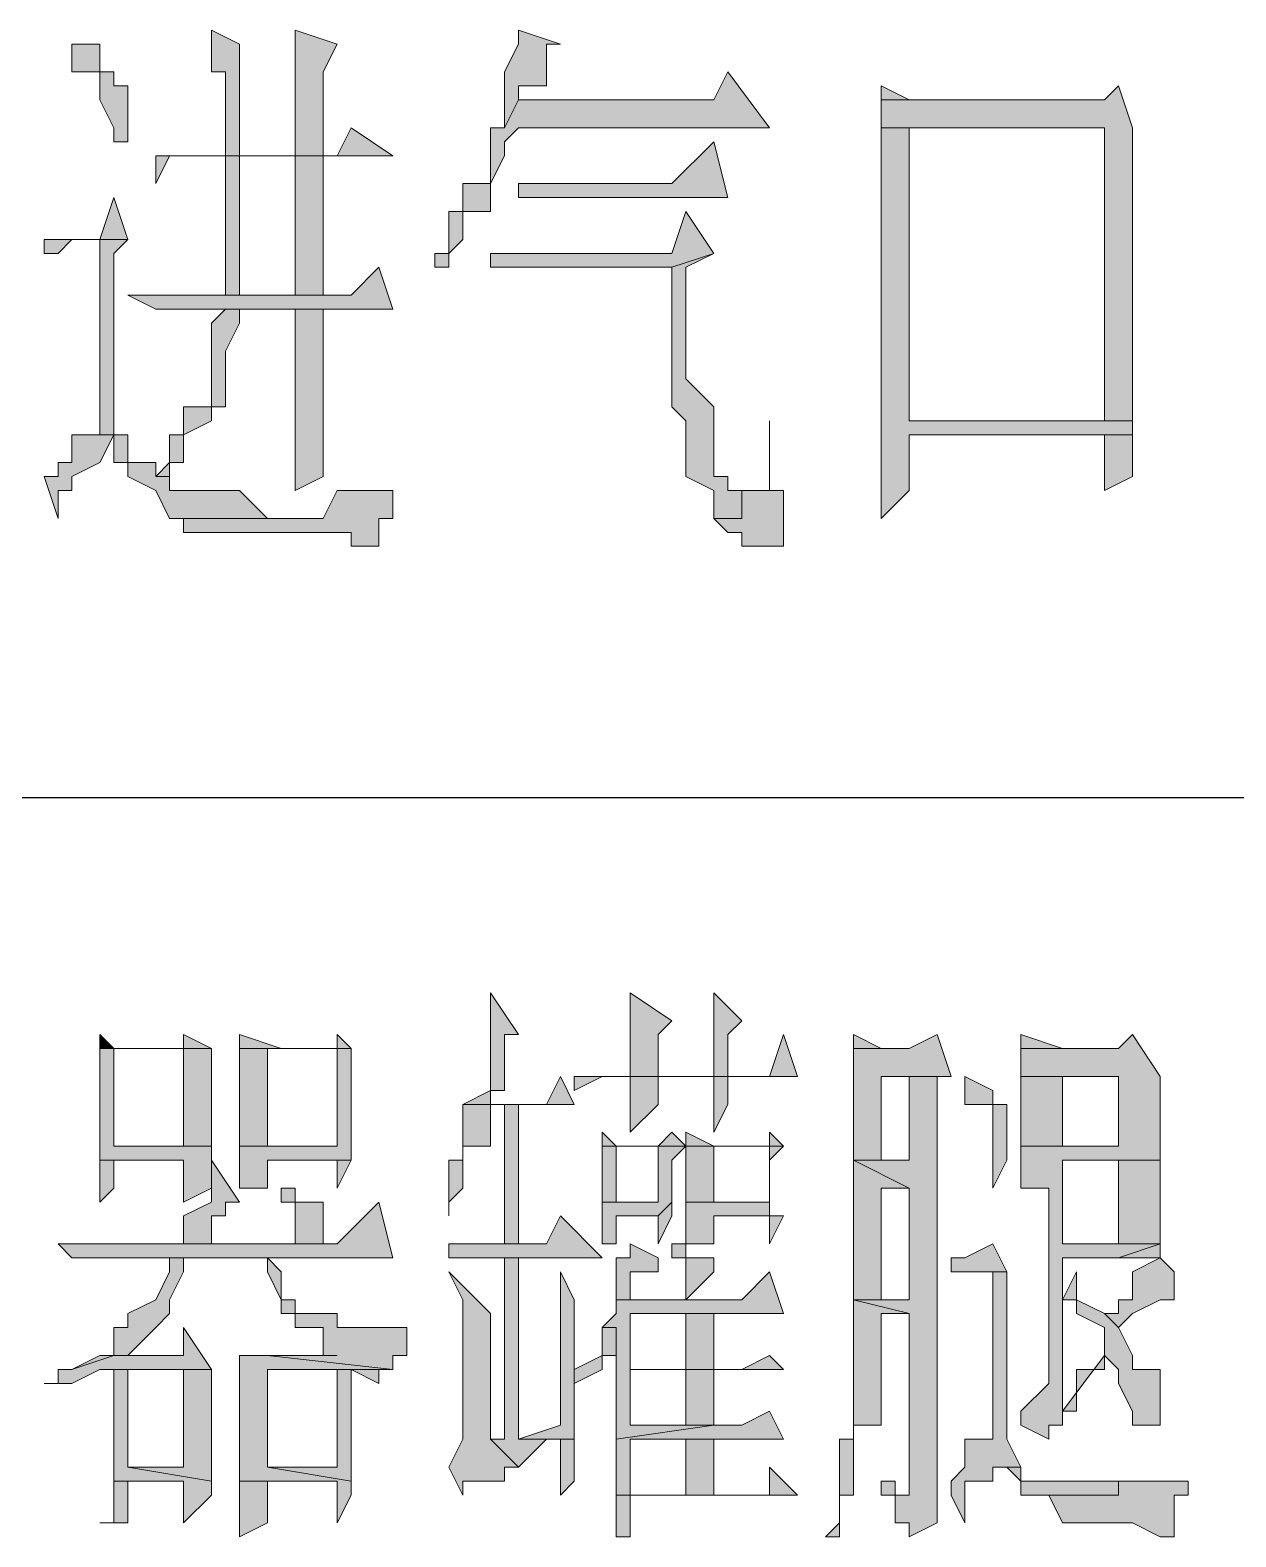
# Model space of a CAD drawing. Header units: millimetres. Extents: x 20 to 821, y 1 to 1134.
# Drawn here: x 632.7 to 648.25, y 251.24 to 270.68 of the extents above; entities that cross this region are included whole.
import ezdxf

# ---------------------------------------------------------------- set-up
doc = ezdxf.new("R2010")
doc.units = ezdxf.units.MM
doc.layers.add('1', color=7, linetype='Continuous')

msp = doc.modelspace()

# ---------------------------------------------------------------- hatches: boundary and pattern name
h = msp.add_hatch(color=0)
h.dxf.hatch_style = 2
h.paths.add_polyline_path([(635.04, 270.681732), (635.04, 270.141732), (635.22, 270.141732), (635.22, 269.061732), (635.4, 269.061732), (635.4, 270.501732)])
h = msp.add_hatch(color=0)
h.dxf.hatch_style = 2
h.paths.add_polyline_path([(636.12, 270.681732), (636.12, 269.061732), (636.48, 269.061732), (636.48, 270.141732), (636.66, 270.501732)])
h = msp.add_hatch(color=0)
h.dxf.hatch_style = 2
h.paths.add_polyline_path([(639, 270.681732), (639, 270.501732), (638.82, 270.141732), (638.82, 269.421732), (639, 269.781732), (639, 269.961732), (639.36, 269.961732), (639.36, 270.501732), (639.54, 270.501732)])
h = msp.add_hatch(color=0)
h.dxf.hatch_style = 2
h.paths.add_polyline_path([(633.24, 270.501732), (633.24, 270.141732), (633.6, 270.141732), (633.6, 269.781732), (633.78, 269.421732), (633.78, 269.241732), (633.96, 269.241732), (633.96, 269.961732), (633.78, 269.961732), (633.78, 270.141732), (633.6, 270.141732), (633.6, 270.501732)])
h = msp.add_hatch(color=0)
h.dxf.hatch_style = 2
h.paths.add_polyline_path([(641.7, 270.141732), (641.52, 269.781732), (639, 269.781732), (638.82, 269.421732), (638.64, 269.421732), (638.64, 269.241732), (638.64, 268.701732), (638.28, 268.701732), (638.28, 268.341732), (638.1, 268.341732), (638.1, 267.801732), (637.92, 267.801732), (637.92, 267.621732), (638.1, 267.621732), (638.1, 267.801732), (638.28, 267.981732), (638.28, 268.341732), (638.64, 268.341732), (638.64, 268.521732), (638.64, 268.701732), (638.82, 269.061732), (638.82, 269.241732), (639, 269.421732), (642.24, 269.421732)])
h = msp.add_hatch(color=0)
h.dxf.hatch_style = 2
h.paths.add_polyline_path([(646.74, 269.961732), (646.56, 269.781732), (643.68, 269.781732), (643.68, 269.421732), (646.56, 269.421732), (646.56, 265.641732), (644.04, 265.641732), (646.92, 265.641732), (646.92, 269.421732)])
h = msp.add_hatch(color=0)
h.dxf.hatch_style = 2
h.paths.add_polyline_path([(643.68, 269.961732), (643.68, 269.781732), (644.04, 269.781732)])
h = msp.add_hatch(color=0)
h.dxf.hatch_style = 2
h.paths.add_polyline_path([(636.84, 269.421732), (636.66, 269.061732), (634.32, 269.061732), (634.32, 268.701732), (634.5, 269.061732), (637.38, 269.061732)])
h = msp.add_hatch(color=0)
h.dxf.hatch_style = 2
h.paths.add_polyline_path([(643.68, 269.421732), (643.68, 265.101732), (643.68, 264.921732), (643.68, 264.381732), (644.04, 264.741732), (644.04, 265.461732), (646.56, 265.461732), (646.92, 265.461732), (646.92, 265.641732), (644.04, 265.641732), (644.04, 269.421732), (646.56, 269.421732)])
h = msp.add_hatch(color=0)
h.dxf.hatch_style = 2
h.paths.add_polyline_path([(635.22, 269.061732), (635.22, 267.261732), (635.4, 267.261732), (635.4, 269.061732), (636.12, 269.061732)])
h = msp.add_hatch(color=0)
h.dxf.hatch_style = 2
h.paths.add_polyline_path([(636.48, 269.061732), (635.22, 269.061732), (636.12, 269.061732), (636.12, 267.261732), (636.48, 267.261732)])
h = msp.add_hatch(color=0)
h.dxf.hatch_style = 2
h.paths.add_polyline_path([(641.52, 269.241732), (640.98, 268.701732), (639, 268.701732), (639, 268.521732), (641.7, 268.521732)])
h = msp.add_hatch(color=0)
h.dxf.hatch_style = 2
h.paths.add_polyline_path([(633.78, 268.521732), (633.6, 267.981732), (632.88, 267.981732), (632.88, 267.801732), (633.06, 267.801732), (633.24, 267.981732), (633.96, 267.981732)])
h = msp.add_hatch(color=0)
h.dxf.hatch_style = 2
h.paths.add_polyline_path([(641.16, 268.341732), (640.98, 267.801732), (638.64, 267.801732), (638.64, 267.621732), (640.98, 267.621732), (641.52, 267.801732)])
h = msp.add_hatch(color=0)
h.dxf.hatch_style = 2
h.paths.add_polyline_path([(633.96, 267.981732), (633.6, 267.981732), (633.6, 265.641732), (633.6, 265.461732), (633.24, 265.461732), (633.78, 265.461732), (633.78, 265.101732), (633.96, 265.101732), (633.96, 264.921732), (634.32, 264.741732), (634.5, 264.381732), (635.94, 264.381732), (635.76, 264.381732), (635.4, 264.741732), (635.04, 264.741732), (634.5, 264.741732), (634.5, 264.921732), (634.32, 264.921732), (634.32, 265.101732), (633.96, 265.101732), (633.96, 265.461732), (633.78, 265.461732), (633.78, 267.801732)])
h = msp.add_hatch(color=0)
h.dxf.hatch_style = 2
h.paths.add_polyline_path([(641.52, 267.801732), (640.98, 267.621732), (640.98, 265.821732), (641.16, 265.641732), (641.16, 264.921732), (641.52, 264.741732), (641.52, 264.381732), (641.88, 264.381732), (641.88, 264.741732), (641.7, 264.741732), (641.7, 264.921732), (641.52, 264.921732), (641.52, 265.821732), (641.16, 266.181732), (641.16, 267.621732)])
h = msp.add_hatch(color=0)
h.dxf.hatch_style = 2
h.paths.add_polyline_path([(637.2, 267.621732), (636.84, 267.261732), (633.96, 267.261732), (634.32, 267.081732), (637.38, 267.081732)])
h = msp.add_hatch(color=0)
h.dxf.hatch_style = 2
h.paths.add_polyline_path([(635.22, 267.081732), (635.04, 266.901732), (635.04, 265.821732), (634.68, 265.821732), (634.68, 265.461732), (634.5, 265.461732), (634.5, 265.101732), (634.32, 264.921732), (634.5, 264.921732), (634.5, 265.101732), (634.68, 265.101732), (634.68, 265.461732), (635.04, 265.641732), (635.04, 265.821732), (635.22, 265.821732), (635.22, 266.181732), (635.22, 266.541732), (635.4, 266.901732), (635.4, 267.081732), (636.12, 267.081732)])
h = msp.add_hatch(color=0)
h.dxf.hatch_style = 2
h.paths.add_polyline_path([(636.48, 267.081732), (635.22, 267.081732), (636.12, 267.081732), (636.12, 264.741732), (636.48, 264.921732), (636.48, 265.821732), (636.48, 266.181732)])
h = msp.add_hatch(color=0)
h.dxf.hatch_style = 2
h.paths.add_polyline_path([(642.24, 265.641732), (642.24, 264.741732), (641.88, 264.741732), (641.88, 264.381732), (641.52, 264.381732), (641.7, 264.201732), (641.88, 264.201732), (641.88, 264.021732), (642.42, 264.021732), (642.42, 264.201732), (642.42, 264.741732), (642.24, 264.741732)])
h = msp.add_hatch(color=0)
h.dxf.hatch_style = 2
h.paths.add_polyline_path([(633.24, 265.461732), (633.24, 265.101732), (633.06, 265.101732), (633.06, 264.921732), (632.88, 264.921732), (633.06, 264.381732), (633.06, 264.741732), (633.24, 264.741732), (633.24, 264.921732), (633.6, 265.101732), (633.78, 265.461732)])
h = msp.add_hatch(color=0)
h.dxf.hatch_style = 2
h.paths.add_polyline_path([(646.92, 265.461732), (646.56, 265.461732), (646.56, 264.741732), (646.92, 264.921732)])
h = msp.add_hatch(color=0)
h.dxf.hatch_style = 2
h.paths.add_polyline_path([(637.38, 264.741732), (636.66, 264.741732), (636.48, 264.381732), (634.5, 264.381732), (634.68, 264.381732), (634.68, 264.201732), (635.04, 264.201732), (635.4, 264.201732), (635.76, 264.201732), (636.84, 264.201732), (636.84, 264.021732), (637.2, 264.021732), (637.2, 264.201732), (637.2, 264.381732), (637.38, 264.381732)])
h = msp.add_hatch(color=0)
h.dxf.hatch_style = 2
h.paths.add_polyline_path([(638.64, 258.261732), (638.64, 257.001732), (638.28, 256.821732), (638.64, 256.821732), (638.64, 257.001732), (638.82, 257.001732), (638.82, 257.181732), (638.82, 257.721732), (639, 257.721732)])
h = msp.add_hatch(color=0)
h.dxf.hatch_style = 2
h.paths.add_polyline_path([(640.44, 258.261732), (640.44, 257.181732), (640.8, 257.181732), (640.8, 257.721732), (640.98, 257.901732)])
h = msp.add_hatch(color=0)
h.dxf.hatch_style = 2
h.paths.add_polyline_path([(641.52, 258.261732), (641.52, 257.181732), (641.7, 257.181732), (641.7, 257.721732), (641.88, 257.901732)])
h = msp.add_hatch(color=0)
h.dxf.hatch_style = 2
h.paths.add_polyline_path([(634.68, 257.721732), (634.68, 257.541732), (633.78, 257.541732), (633.6, 257.541732), (633.6, 257.181732), (633.6, 256.101732), (634.68, 256.101732), (634.68, 255.561732), (635.04, 255.741732), (635.04, 256.281732), (633.78, 256.281732), (633.78, 257.541732), (634.68, 257.541732), (635.04, 257.541732)])
h = msp.add_hatch(color=0)
h.dxf.hatch_style = 2
h.paths.add_polyline_path([(633.6, 257.721732), (633.6, 257.541732), (633.78, 257.541732)])
h = msp.add_hatch(color=0)
h.dxf.hatch_style = 2
h.paths.add_polyline_path([(636.66, 257.721732), (636.66, 257.541732), (635.94, 257.541732), (635.4, 257.541732), (635.4, 257.181732), (635.4, 256.281732), (635.76, 256.281732), (635.76, 257.541732), (636.66, 257.541732), (636.84, 257.541732)])
h = msp.add_hatch(color=0)
h.dxf.hatch_style = 2
h.paths.add_polyline_path([(635.4, 257.721732), (635.4, 257.541732), (635.94, 257.541732)])
h = msp.add_hatch(color=0)
h.dxf.hatch_style = 2
h.paths.add_polyline_path([(642.42, 257.721732), (642.24, 257.181732), (639.72, 257.181732), (639.72, 257.001732), (640.08, 257.181732), (642.6, 257.181732)])
h = msp.add_hatch(color=0)
h.dxf.hatch_style = 2
h.paths.add_polyline_path([(644.4, 257.721732), (644.04, 257.541732), (643.32, 257.541732), (643.32, 257.181732), (643.32, 256.101732), (643.68, 256.101732), (643.68, 257.181732), (644.04, 257.181732), (644.58, 257.181732)])
h = msp.add_hatch(color=0)
h.dxf.hatch_style = 2
h.paths.add_polyline_path([(643.32, 257.721732), (643.32, 257.541732), (643.68, 257.541732)])
h = msp.add_hatch(color=0)
h.dxf.hatch_style = 2
h.paths.add_polyline_path([(645.48, 257.721732), (645.48, 257.541732), (646.02, 257.541732)])
h = msp.add_hatch(color=0)
h.dxf.hatch_style = 2
h.paths.add_polyline_path([(646.92, 257.721732), (646.74, 257.541732), (645.48, 257.541732), (645.48, 257.181732), (646.74, 257.181732), (646.74, 256.281732), (645.48, 256.281732), (645.48, 256.101732), (645.48, 255.741732), (645.84, 255.741732), (645.84, 253.221732), (645.48, 252.861732), (645.48, 252.681732), (645.84, 252.501732), (645.84, 252.681732), (646.02, 252.681732), (646.02, 252.861732), (646.2, 252.861732), (646.02, 252.861732), (646.02, 254.841732), (646.74, 254.841732), (647.28, 255.021732), (646.02, 255.021732), (646.02, 256.101732), (647.28, 256.101732), (647.28, 256.281732), (647.28, 257.181732)])
h = msp.add_hatch(color=0)
h.dxf.hatch_style = 2
h.paths.add_polyline_path([(635.04, 257.541732), (634.68, 257.541732), (634.68, 256.281732), (633.78, 256.281732), (635.04, 256.281732)])
h = msp.add_hatch(color=0)
h.dxf.hatch_style = 2
h.paths.add_polyline_path([(636.84, 257.541732), (636.66, 257.541732), (636.66, 256.281732), (635.4, 256.281732), (635.4, 256.101732), (635.4, 255.741732), (635.76, 255.741732), (635.76, 256.101732), (636.66, 256.101732), (636.84, 256.101732), (636.84, 256.281732)])
h = msp.add_hatch(color=0)
h.dxf.hatch_style = 2
h.paths.add_polyline_path([(639.54, 257.181732), (639.36, 256.821732), (638.28, 256.821732), (638.28, 256.461732), (638.28, 256.101732), (638.1, 256.101732), (638.1, 255.381732), (638.1, 255.561732), (638.28, 255.741732), (638.28, 256.281732), (638.64, 256.281732), (638.64, 256.821732), (638.82, 256.821732), (639, 256.821732), (639.72, 256.821732)])
h = msp.add_hatch(color=0)
h.dxf.hatch_style = 2
h.paths.add_polyline_path([(640.8, 257.181732), (640.44, 257.181732), (640.44, 257.001732), (640.44, 256.461732), (640.8, 256.821732)])
h = msp.add_hatch(color=0)
h.dxf.hatch_style = 2
h.paths.add_polyline_path([(641.7, 257.181732), (641.52, 257.181732), (641.52, 256.461732), (641.7, 256.821732)])
h = msp.add_hatch(color=0)
h.dxf.hatch_style = 2
h.paths.add_polyline_path([(644.58, 257.181732), (644.04, 257.181732), (644.04, 256.101732), (643.32, 256.101732), (644.04, 255.741732), (644.04, 254.301732), (643.68, 254.301732), (643.32, 254.301732), (644.04, 254.121732), (644.04, 251.781732), (643.68, 251.781732), (643.86, 251.781732), (643.86, 251.421732), (644.04, 251.421732), (644.04, 251.241732), (644.4, 251.421732), (644.4, 251.961732), (644.4, 257.181732)])
h = msp.add_hatch(color=0)
h.dxf.hatch_style = 2
h.paths.add_polyline_path([(644.76, 257.181732), (644.76, 256.821732), (645.12, 256.821732), (645.12, 255.741732), (645.3, 256.101732), (645.3, 256.821732), (645.12, 256.821732), (645.12, 257.001732)])
h = msp.add_hatch(color=0)
h.dxf.hatch_style = 2
h.paths.add_polyline_path([(645.48, 257.181732), (645.48, 256.281732), (646.02, 256.281732), (646.02, 257.181732), (646.74, 257.181732)])
h = msp.add_hatch(color=0)
h.dxf.hatch_style = 2
h.paths.add_polyline_path([(638.82, 255.021732), (639, 255.021732), (639, 256.821732), (638.82, 256.821732)])
h = msp.add_hatch(color=0)
h.dxf.hatch_style = 2
h.paths.add_polyline_path([(640.08, 256.461732), (640.08, 256.281732), (640.8, 256.281732), (640.8, 255.561732), (640.26, 255.561732), (640.08, 255.561732), (640.08, 255.381732), (640.08, 255.021732), (640.26, 255.021732), (640.26, 255.381732), (640.8, 255.381732), (640.98, 255.561732), (640.98, 256.101732), (641.16, 256.281732), (640.26, 256.281732)])
h = msp.add_hatch(color=0)
h.dxf.hatch_style = 2
h.paths.add_polyline_path([(640.98, 256.461732), (640.8, 256.281732), (640.26, 256.281732), (641.16, 256.281732)])
h = msp.add_hatch(color=0)
h.dxf.hatch_style = 2
h.paths.add_polyline_path([(641.16, 256.461732), (641.16, 256.281732), (642.24, 256.281732), (642.24, 255.561732), (641.52, 255.561732), (641.16, 255.561732), (641.16, 255.381732), (641.16, 255.021732), (641.52, 255.021732), (641.52, 255.381732), (642.24, 255.381732), (642.24, 256.101732), (642.42, 256.281732), (641.52, 256.281732)])
h = msp.add_hatch(color=0)
h.dxf.hatch_style = 2
h.paths.add_polyline_path([(642.24, 256.461732), (642.24, 256.281732), (641.52, 256.281732), (642.42, 256.281732)])
h = msp.add_hatch(color=0)
h.dxf.hatch_style = 2
h.paths.add_polyline_path([(640.08, 256.281732), (640.08, 255.561732), (640.26, 255.561732), (640.26, 256.281732), (640.8, 256.281732)])
h = msp.add_hatch(color=0)
h.dxf.hatch_style = 2
h.paths.add_polyline_path([(641.16, 256.281732), (641.16, 255.561732), (641.52, 255.561732), (641.52, 256.281732), (642.24, 256.281732)])
h = msp.add_hatch(color=0)
h.dxf.hatch_style = 2
h.paths.add_polyline_path([(633.6, 256.101732), (633.6, 255.561732), (633.78, 255.741732), (633.78, 256.101732), (634.68, 256.101732)])
h = msp.add_hatch(color=0)
h.dxf.hatch_style = 2
h.paths.add_polyline_path([(635.04, 256.101732), (635.04, 255.561732), (634.68, 255.381732), (634.68, 255.021732), (635.04, 255.021732), (635.04, 255.381732), (635.22, 255.381732), (635.22, 255.561732), (635.4, 255.561732)])
h = msp.add_hatch(color=0)
h.dxf.hatch_style = 2
h.paths.add_polyline_path([(636.84, 256.101732), (636.66, 256.101732), (636.66, 255.741732)])
h = msp.add_hatch(color=0)
h.dxf.hatch_style = 2
h.paths.add_polyline_path([(643.32, 256.101732), (643.32, 254.301732), (643.68, 254.301732), (643.68, 255.741732), (644.04, 255.741732)])
h = msp.add_hatch(color=0)
h.dxf.hatch_style = 2
h.paths.add_polyline_path([(647.28, 256.101732), (646.74, 256.101732), (646.74, 255.021732), (646.02, 255.021732), (647.28, 255.021732)])
h = msp.add_hatch(color=0)
h.dxf.hatch_style = 2
h.paths.add_polyline_path([(635.94, 255.741732), (635.94, 255.561732), (636.12, 255.561732), (636.12, 255.021732), (636.48, 255.021732), (636.48, 255.561732), (636.12, 255.561732), (636.12, 255.741732)])
h = msp.add_hatch(color=0)
h.dxf.hatch_style = 2
h.paths.add_polyline_path([(637.2, 255.561732), (636.66, 255.021732), (633.06, 255.021732), (633.24, 254.841732), (637.38, 254.841732)])
h = msp.add_hatch(color=0)
h.dxf.hatch_style = 2
h.paths.add_polyline_path([(640.98, 255.561732), (640.8, 255.381732), (640.8, 255.021732), (640.98, 255.381732)])
h = msp.add_hatch(color=0)
h.dxf.hatch_style = 2
h.paths.add_polyline_path([(639.54, 255.381732), (639.36, 255.021732), (638.1, 255.021732), (638.1, 254.841732), (640.08, 254.841732)])
h = msp.add_hatch(color=0)
h.dxf.hatch_style = 2
h.paths.add_polyline_path([(642.24, 255.381732), (642.24, 255.021732), (642.42, 255.381732)])
h = msp.add_hatch(color=0)
h.dxf.hatch_style = 2
h.paths.add_polyline_path([(640.44, 255.021732), (640.44, 254.841732), (640.26, 254.841732), (640.26, 254.301732), (640.44, 254.301732), (640.44, 254.661732), (640.8, 254.661732), (640.8, 254.841732)])
h = msp.add_hatch(color=0)
h.dxf.hatch_style = 2
h.paths.add_polyline_path([(640.98, 255.021732), (640.98, 254.841732), (641.16, 254.841732), (641.16, 254.301732), (641.52, 254.661732), (641.52, 254.841732), (641.16, 254.841732), (641.16, 255.021732)])
h = msp.add_hatch(color=0)
h.dxf.hatch_style = 2
h.paths.add_polyline_path([(645.12, 255.021732), (644.76, 254.841732), (644.58, 254.841732), (644.58, 254.661732), (645.3, 254.661732)])
h = msp.add_hatch(color=0)
h.dxf.hatch_style = 2
h.paths.add_polyline_path([(647.28, 255.021732), (646.74, 254.841732), (647.28, 254.841732)])
h = msp.add_hatch(color=0)
h.dxf.hatch_style = 2
h.paths.add_polyline_path([(634.68, 254.841732), (634.5, 254.841732), (634.5, 254.661732), (634.32, 254.301732), (633.96, 254.121732), (633.96, 253.941732), (633.78, 253.941732), (633.78, 253.581732), (633.6, 253.581732), (633.24, 253.401732), (633.78, 253.581732), (633.96, 253.581732), (634.32, 253.941732), (634.5, 254.121732), (634.5, 254.301732), (634.68, 254.661732), (634.68, 254.841732), (635.04, 254.841732), (635.4, 254.841732)])
h = msp.add_hatch(color=0)
h.dxf.hatch_style = 2
h.paths.add_polyline_path([(635.76, 254.841732), (634.68, 254.841732), (635.4, 254.841732), (635.76, 254.841732), (635.76, 254.661732), (635.94, 254.301732), (635.94, 254.121732), (636.12, 254.121732), (636.12, 253.941732), (636.48, 253.941732), (636.48, 253.581732), (636.66, 253.581732), (635.76, 253.581732), (637.38, 253.401732), (637.38, 253.581732), (637.56, 253.581732), (637.56, 253.941732), (637.38, 253.941732), (637.2, 253.941732), (636.84, 253.941732), (636.66, 253.941732), (636.66, 254.121732), (636.12, 254.121732), (636.12, 254.301732), (635.94, 254.301732), (635.94, 254.661732)])
h = msp.add_hatch(color=0)
h.dxf.hatch_style = 2
h.paths.add_polyline_path([(639, 254.841732), (638.82, 254.841732), (638.82, 252.501732), (638.64, 252.501732), (639, 252.141732), (639.36, 252.501732), (639.72, 252.501732), (639, 252.501732)])
h = msp.add_hatch(color=0)
h.dxf.hatch_style = 2
h.paths.add_polyline_path([(647.28, 254.841732), (646.92, 254.661732), (646.92, 254.301732), (646.74, 254.301732), (646.74, 254.121732), (646.56, 254.121732), (646.74, 253.941732), (646.92, 254.121732), (647.28, 254.301732), (647.46, 254.301732), (647.46, 254.661732)])
h = msp.add_hatch(color=0)
h.dxf.hatch_style = 2
h.paths.add_polyline_path([(638.1, 254.661732), (638.28, 254.301732), (638.28, 252.501732), (638.1, 252.141732), (638.28, 251.781732), (638.28, 251.961732), (638.64, 251.961732), (638.82, 251.961732), (638.82, 252.141732), (639, 252.141732), (638.64, 252.501732), (638.64, 254.121732)])
h = msp.add_hatch(color=0)
h.dxf.hatch_style = 2
h.paths.add_polyline_path([(639.54, 254.661732), (639.54, 252.681732), (639, 252.501732), (639.72, 252.501732), (639.72, 252.681732), (639.72, 254.301732)])
h = msp.add_hatch(color=0)
h.dxf.hatch_style = 2
h.paths.add_polyline_path([(642.24, 254.661732), (641.88, 254.301732), (640.26, 254.301732), (640.26, 254.121732), (640.08, 253.941732), (640.26, 253.941732), (640.26, 253.581732), (640.26, 252.501732), (641.52, 252.681732), (640.44, 252.681732), (640.44, 253.401732), (642.42, 253.401732), (641.52, 253.401732), (640.44, 253.401732), (640.44, 254.121732), (642.42, 254.121732)])
h = msp.add_hatch(color=0)
h.dxf.hatch_style = 2
h.paths.add_polyline_path([(645.3, 254.661732), (645.12, 254.661732), (645.12, 252.501732), (644.76, 252.501732), (644.76, 252.141732), (644.58, 251.961732), (644.58, 251.781732), (644.76, 251.421732), (644.76, 251.961732), (645.12, 251.961732), (645.12, 252.141732), (645.48, 252.141732), (645.3, 252.501732)])
h = msp.add_hatch(color=0)
h.dxf.hatch_style = 2
h.paths.add_polyline_path([(646.2, 254.661732), (646.02, 254.301732), (646.2, 254.301732), (646.2, 254.121732), (646.56, 253.941732), (646.56, 253.581732), (646.74, 253.401732), (646.74, 253.221732), (646.92, 252.861732), (646.92, 252.681732), (647.28, 252.681732), (647.28, 253.401732), (646.92, 253.401732), (646.92, 253.581732), (646.74, 253.941732), (646.56, 254.121732), (646.2, 254.301732)])
h = msp.add_hatch(color=0)
h.dxf.hatch_style = 2
h.paths.add_polyline_path([(643.32, 254.301732), (643.32, 252.501732), (643.14, 252.501732), (643.14, 251.421732), (642.96, 251.241732), (643.14, 251.241732), (643.14, 251.421732), (643.14, 251.781732), (643.32, 251.781732), (643.32, 251.961732), (643.32, 252.681732), (643.68, 252.681732), (643.68, 254.121732), (644.04, 254.121732)])
h = msp.add_hatch(color=0)
h.dxf.hatch_style = 2
h.paths.add_polyline_path([(641.52, 254.121732), (641.16, 254.121732), (641.16, 253.401732), (640.44, 253.401732), (641.52, 253.401732)])
h = msp.add_hatch(color=0)
h.dxf.hatch_style = 2
h.paths.add_polyline_path([(634.68, 253.941732), (634.68, 253.581732), (633.78, 253.581732), (633.24, 253.401732), (633.06, 253.401732), (633.06, 253.221732), (632.88, 253.221732), (633.06, 253.221732), (633.24, 253.221732), (633.6, 253.401732), (635.04, 253.401732)])
h = msp.add_hatch(color=0)
h.dxf.hatch_style = 2
h.paths.add_polyline_path([(640.08, 253.941732), (640.08, 253.581732), (639.72, 253.401732), (639.72, 253.221732), (640.08, 253.401732), (640.08, 253.581732), (640.26, 253.581732), (640.26, 253.941732)])
h = msp.add_hatch(color=0)
h.dxf.hatch_style = 2
h.paths.add_polyline_path([(635.4, 253.581732), (635.4, 251.961732), (636.66, 251.961732), (636.66, 251.421732), (636.84, 251.781732), (636.84, 251.961732), (635.76, 252.141732), (635.76, 253.401732), (636.66, 253.401732), (637.38, 253.401732), (635.76, 253.581732)])
h = msp.add_hatch(color=0)
h.dxf.hatch_style = 2
h.paths.add_polyline_path([(642.24, 253.581732), (641.88, 253.401732), (641.52, 253.401732), (642.42, 253.401732)])
h = msp.add_hatch(color=0)
h.dxf.hatch_style = 2
h.paths.add_polyline_path([(646.56, 253.581732), (646.02, 252.861732), (646.2, 252.861732), (646.2, 253.221732), (646.2, 253.401732), (646.56, 253.401732)])
h = msp.add_hatch(color=0)
h.dxf.hatch_style = 2
h.paths.add_polyline_path([(633.6, 253.401732), (633.78, 253.401732), (633.78, 253.221732), (633.78, 251.961732), (634.68, 251.961732), (634.68, 251.421732), (635.04, 251.781732), (635.04, 251.961732), (633.96, 252.141732), (633.96, 253.401732), (634.68, 253.401732)])
h = msp.add_hatch(color=0)
h.dxf.hatch_style = 2
h.paths.add_polyline_path([(635.04, 253.401732), (633.6, 253.401732), (634.68, 253.401732), (634.68, 252.141732), (633.96, 252.141732), (635.04, 251.961732)])
h = msp.add_hatch(color=0)
h.dxf.hatch_style = 2
h.paths.add_polyline_path([(636.66, 253.401732), (636.66, 252.141732), (635.76, 252.141732), (636.84, 251.961732), (636.84, 253.401732)])
h = msp.add_hatch(color=0)
h.dxf.hatch_style = 2
h.paths.add_polyline_path([(637.2, 253.401732), (636.66, 253.401732), (636.84, 253.401732), (637.2, 253.221732)])
h = msp.add_hatch(color=0)
h.dxf.hatch_style = 2
h.paths.add_polyline_path([(641.52, 253.401732), (641.16, 253.401732), (641.16, 252.681732), (640.44, 252.681732), (641.52, 252.681732)])
h = msp.add_hatch(color=0)
h.dxf.hatch_style = 2
h.paths.add_polyline_path([(642.24, 252.861732), (641.88, 252.681732), (641.52, 252.681732), (640.26, 252.501732), (640.26, 251.781732), (641.52, 251.781732), (640.44, 251.781732), (640.44, 252.501732), (642.42, 252.501732)])
h = msp.add_hatch(color=0)
h.dxf.hatch_style = 2
h.paths.add_polyline_path([(639.72, 252.501732), (639.54, 252.501732), (639.54, 251.781732), (639.72, 251.961732)])
h = msp.add_hatch(color=0)
h.dxf.hatch_style = 2
h.paths.add_polyline_path([(641.52, 252.501732), (641.16, 252.501732), (641.16, 251.781732), (640.44, 251.781732), (641.52, 251.781732)])
h = msp.add_hatch(color=0)
h.dxf.hatch_style = 2
h.paths.add_polyline_path([(642.24, 252.141732), (642.24, 251.781732), (641.52, 251.781732), (640.26, 251.781732), (640.26, 251.421732), (640.26, 251.241732), (640.44, 251.241732), (640.44, 251.781732), (642.6, 251.781732)])
h = msp.add_hatch(color=0)
h.dxf.hatch_style = 2
h.paths.add_polyline_path([(645.48, 252.141732), (645.12, 252.141732), (645.3, 252.141732), (645.48, 251.961732), (645.48, 251.781732), (646.74, 251.781732), (646.74, 251.961732), (646.56, 251.961732), (645.48, 251.961732)])
h = msp.add_hatch(color=0)
h.dxf.hatch_style = 2
h.paths.add_polyline_path([(633.78, 251.961732), (633.78, 251.421732), (633.6, 251.421732), (633.96, 251.421732), (633.96, 251.961732), (634.68, 251.961732)])
h = msp.add_hatch(color=0)
h.dxf.hatch_style = 2
h.paths.add_polyline_path([(635.4, 251.961732), (635.4, 251.241732), (635.76, 251.421732), (635.76, 251.961732), (636.66, 251.961732)])
h = msp.add_hatch(color=0)
h.dxf.hatch_style = 2
h.paths.add_polyline_path([(643.68, 251.961732), (643.68, 251.781732), (644.04, 251.781732), (643.86, 251.781732), (643.86, 251.961732)])
h = msp.add_hatch(color=0)
h.dxf.hatch_style = 2
h.paths.add_polyline_path([(647.64, 251.961732), (646.74, 251.961732), (646.74, 251.781732), (645.48, 251.781732), (645.84, 251.781732), (646.02, 251.421732), (646.92, 251.421732), (647.28, 251.241732), (647.46, 251.241732), (647.46, 251.781732), (647.64, 251.781732)])

# ---------------------------------------------------------------- linework, layer by layer
at = {"layer": '1', "color": 0, "lineweight": 5}
for points in [[(635.04, 270.681732), (635.04, 270.141732), (635.22, 270.141732), (635.22, 269.061732), (635.4, 269.061732), (635.4, 270.501732), (635.04, 270.681732)], [(636.12, 270.681732), (636.12, 269.061732), (636.48, 269.061732), (636.48, 270.141732), (636.66, 270.501732), (636.12, 270.681732)], [(639, 270.681732), (639, 270.501732), (638.82, 270.141732), (638.82, 269.421732), (639, 269.781732), (639, 269.961732), (639.36, 269.961732), (639.36, 270.501732), (639.54, 270.501732), (639, 270.681732)], [(633.24, 270.501732), (633.24, 270.141732), (633.6, 270.141732), (633.6, 269.781732), (633.78, 269.421732), (633.78, 269.241732), (633.96, 269.241732), (633.96, 269.961732), (633.78, 269.961732), (633.78, 270.141732), (633.6, 270.141732), (633.6, 270.501732), (633.24, 270.501732)], [(641.7, 270.141732), (641.52, 269.781732), (639, 269.781732), (638.82, 269.421732), (638.64, 269.421732), (638.64, 269.241732), (638.64, 268.701732), (638.28, 268.701732), (638.28, 268.341732), (638.1, 268.341732), (638.1, 267.801732), (637.92, 267.801732), (637.92, 267.621732), (638.1, 267.621732), (638.1, 267.801732), (638.28, 267.981732), (638.28, 268.341732), (638.28, 268.341732), (638.64, 268.341732), (638.64, 268.521732), (638.64, 268.701732), (638.82, 269.061732), (638.82, 269.241732), (639, 269.421732), (642.24, 269.421732), (641.7, 270.141732)], [(646.74, 269.961732), (646.56, 269.781732), (643.68, 269.781732), (643.68, 269.421732), (646.56, 269.421732), (646.56, 265.641732), (644.04, 265.641732), (646.92, 265.641732), (646.92, 269.421732), (646.74, 269.961732)], [(643.68, 269.961732), (643.68, 269.781732), (644.04, 269.781732), (643.68, 269.961732)], [(636.84, 269.421732), (636.66, 269.061732), (634.32, 269.061732), (634.32, 268.701732), (634.5, 269.061732), (637.38, 269.061732), (636.84, 269.421732)], [(643.68, 269.421732), (643.68, 265.101732), (643.68, 264.921732), (643.68, 264.381732), (644.04, 264.741732), (644.04, 265.461732), (646.56, 265.461732), (646.92, 265.461732), (646.92, 265.641732), (644.04, 265.641732), (644.04, 269.421732), (646.56, 269.421732), (643.68, 269.421732)], [(635.22, 269.061732), (635.22, 267.261732), (635.4, 267.261732), (635.4, 269.061732), (636.12, 269.061732), (635.22, 269.061732)], [(636.48, 269.061732), (635.22, 269.061732), (636.12, 269.061732), (636.12, 267.261732), (636.48, 267.261732), (636.48, 269.061732)], [(641.52, 269.241732), (640.98, 268.701732), (639, 268.701732), (639, 268.521732), (641.7, 268.521732), (641.52, 269.241732)], [(633.78, 268.521732), (633.6, 267.981732), (632.88, 267.981732), (632.88, 267.801732), (633.06, 267.801732), (633.24, 267.981732), (633.96, 267.981732), (633.78, 268.521732)], [(641.16, 268.341732), (640.98, 267.801732), (638.64, 267.801732), (638.64, 267.621732), (640.98, 267.621732), (641.52, 267.801732), (641.16, 268.341732)], [(633.96, 267.981732), (633.6, 267.981732), (633.6, 265.641732), (633.6, 265.461732), (633.24, 265.461732), (633.78, 265.461732), (633.78, 265.101732), (633.96, 265.101732), (633.96, 264.921732), (634.32, 264.741732), (634.5, 264.381732), (635.94, 264.381732), (635.76, 264.381732), (635.4, 264.741732), (635.04, 264.741732), (635.04, 264.741732), (634.5, 264.741732), (634.5, 264.921732), (634.32, 264.921732), (634.32, 265.101732), (633.96, 265.101732), (633.96, 265.461732), (633.78, 265.461732), (633.78, 267.801732), (633.96, 267.981732)], [(641.52, 267.801732), (640.98, 267.621732), (640.98, 265.821732), (641.16, 265.641732), (641.16, 264.921732), (641.52, 264.741732), (641.52, 264.381732), (641.88, 264.381732), (641.88, 264.741732), (641.7, 264.741732), (641.7, 264.921732), (641.52, 264.921732), (641.52, 265.821732), (641.16, 266.181732), (641.16, 267.621732), (641.52, 267.801732)], [(637.2, 267.621732), (636.84, 267.261732), (633.96, 267.261732), (634.32, 267.081732), (637.38, 267.081732), (637.2, 267.621732)], [(635.22, 267.081732), (635.04, 266.901732), (635.04, 265.821732), (634.68, 265.821732), (634.68, 265.461732), (634.5, 265.461732), (634.5, 265.101732), (634.32, 264.921732), (634.5, 264.921732), (634.5, 265.101732), (634.68, 265.101732), (634.68, 265.461732), (635.04, 265.641732), (635.04, 265.821732), (635.22, 265.821732), (635.22, 266.181732), (635.22, 266.541732), (635.4, 266.901732), (635.4, 267.081732), (636.12, 267.081732), (635.22, 267.081732)], [(636.48, 267.081732), (635.22, 267.081732), (636.12, 267.081732), (636.12, 264.741732), (636.48, 264.921732), (636.48, 265.821732), (636.48, 266.181732), (636.48, 267.081732)], [(642.24, 265.641732), (642.24, 264.741732), (641.88, 264.741732), (641.88, 264.381732), (641.52, 264.381732), (641.7, 264.201732), (641.88, 264.201732), (641.88, 264.021732), (642.42, 264.021732), (642.42, 264.201732), (642.42, 264.741732), (642.24, 264.741732), (642.24, 265.641732)], [(633.24, 265.461732), (633.24, 265.101732), (633.06, 265.101732), (633.06, 264.921732), (632.88, 264.921732), (633.06, 264.381732), (633.06, 264.741732), (633.24, 264.741732), (633.24, 264.921732), (633.6, 265.101732), (633.78, 265.461732), (633.24, 265.461732)], [(646.92, 265.461732), (646.56, 265.461732), (646.56, 264.741732), (646.92, 264.921732), (646.92, 265.461732)], [(637.38, 264.741732), (636.66, 264.741732), (636.48, 264.381732), (634.5, 264.381732), (634.68, 264.381732), (634.68, 264.201732), (635.04, 264.201732), (635.4, 264.201732), (635.76, 264.201732), (636.84, 264.201732), (636.84, 264.021732), (637.2, 264.021732), (637.2, 264.201732), (637.2, 264.381732), (637.38, 264.381732), (637.38, 264.741732)], [(638.64, 258.261732), (638.64, 257.001732), (638.28, 256.821732), (638.64, 256.821732), (638.64, 257.001732), (638.82, 257.001732), (638.82, 257.181732), (638.82, 257.721732), (639, 257.721732), (638.64, 258.261732)], [(640.44, 258.261732), (640.44, 257.181732), (640.8, 257.181732), (640.8, 257.721732), (640.98, 257.901732), (640.44, 258.261732)], [(641.52, 258.261732), (641.52, 257.181732), (641.7, 257.181732), (641.7, 257.721732), (641.88, 257.901732), (641.52, 258.261732)], [(634.68, 257.721732), (634.68, 257.541732), (633.78, 257.541732), (633.6, 257.541732), (633.6, 257.181732), (633.6, 256.101732), (634.68, 256.101732), (634.68, 255.561732), (635.04, 255.741732), (635.04, 256.281732), (633.78, 256.281732), (633.78, 257.541732), (634.68, 257.541732), (635.04, 257.541732), (634.68, 257.721732)], [(633.6, 257.721732), (633.6, 257.541732), (633.78, 257.541732), (633.6, 257.721732)], [(636.66, 257.721732), (636.66, 257.541732), (635.94, 257.541732), (635.4, 257.541732), (635.4, 257.181732), (635.4, 256.281732), (635.76, 256.281732), (635.76, 257.541732), (636.66, 257.541732), (636.84, 257.541732), (636.66, 257.721732)], [(635.4, 257.721732), (635.4, 257.541732), (635.94, 257.541732), (635.4, 257.721732)], [(642.42, 257.721732), (642.24, 257.181732), (639.72, 257.181732), (639.72, 257.001732), (640.08, 257.181732), (642.6, 257.181732), (642.42, 257.721732)], [(644.4, 257.721732), (644.04, 257.541732), (643.32, 257.541732), (643.32, 257.181732), (643.32, 256.101732), (643.68, 256.101732), (643.68, 257.181732), (644.04, 257.181732), (644.58, 257.181732), (644.4, 257.721732)], [(643.32, 257.721732), (643.32, 257.541732), (643.68, 257.541732), (643.32, 257.721732)], [(645.48, 257.721732), (645.48, 257.541732), (646.02, 257.541732), (645.48, 257.721732)], [(646.92, 257.721732), (646.74, 257.541732), (645.48, 257.541732), (645.48, 257.181732), (646.74, 257.181732), (646.74, 256.281732), (645.48, 256.281732), (645.48, 256.101732), (645.48, 255.741732), (645.84, 255.741732), (645.84, 253.221732), (645.48, 252.861732), (645.48, 252.681732), (645.84, 252.501732), (645.84, 252.501732), (645.84, 252.681732), (646.02, 252.681732), (646.02, 252.861732), (646.2, 252.861732), (646.02, 252.861732), (646.02, 254.841732), (646.74, 254.841732), (647.28, 255.021732), (646.02, 255.021732), (646.02, 256.101732), (647.28, 256.101732), (647.28, 256.281732), (647.28, 257.181732), (646.92, 257.721732)], [(635.04, 257.541732), (634.68, 257.541732), (634.68, 256.281732), (633.78, 256.281732), (635.04, 256.281732), (635.04, 257.541732)], [(636.84, 257.541732), (636.66, 257.541732), (636.66, 256.281732), (635.4, 256.281732), (635.4, 256.101732), (635.4, 255.741732), (635.76, 255.741732), (635.76, 256.101732), (636.66, 256.101732), (636.84, 256.101732), (636.84, 256.281732), (636.84, 257.541732)], [(639.54, 257.181732), (639.36, 256.821732), (638.28, 256.821732), (638.28, 256.461732), (638.28, 256.101732), (638.1, 256.101732), (638.1, 255.381732), (638.1, 255.561732), (638.28, 255.741732), (638.28, 256.281732), (638.64, 256.281732), (638.64, 256.821732), (638.82, 256.821732), (639, 256.821732), (639.72, 256.821732), (639.54, 257.181732)], [(640.8, 257.181732), (640.44, 257.181732), (640.44, 257.001732), (640.44, 256.461732), (640.8, 256.821732), (640.8, 257.181732)], [(641.7, 257.181732), (641.52, 257.181732), (641.52, 256.461732), (641.7, 256.821732), (641.7, 257.181732)], [(644.58, 257.181732), (644.04, 257.181732), (644.04, 256.101732), (643.32, 256.101732), (644.04, 255.741732), (644.04, 254.301732), (643.68, 254.301732), (643.32, 254.301732), (644.04, 254.121732), (644.04, 251.781732), (643.68, 251.781732), (643.86, 251.781732), (643.86, 251.421732), (644.04, 251.421732), (644.04, 251.241732), (644.4, 251.421732), (644.4, 251.961732), (644.4, 251.961732), (644.4, 257.181732), (644.58, 257.181732)], [(644.76, 257.181732), (644.76, 256.821732), (645.12, 256.821732), (645.12, 255.741732), (645.3, 256.101732), (645.3, 256.821732), (645.12, 256.821732), (645.12, 257.001732), (644.76, 257.181732)], [(645.48, 257.181732), (645.48, 256.281732), (646.02, 256.281732), (646.02, 257.181732), (646.74, 257.181732), (645.48, 257.181732)], [(638.82, 255.021732), (639, 255.021732), (639, 256.821732), (638.82, 256.821732), (638.82, 255.021732)], [(640.08, 256.461732), (640.08, 256.281732), (640.8, 256.281732), (640.8, 255.561732), (640.26, 255.561732), (640.08, 255.561732), (640.08, 255.381732), (640.08, 255.021732), (640.26, 255.021732), (640.26, 255.381732), (640.8, 255.381732), (640.98, 255.561732), (640.98, 256.101732), (641.16, 256.281732), (640.26, 256.281732), (640.08, 256.461732)], [(640.98, 256.461732), (640.8, 256.281732), (640.26, 256.281732), (641.16, 256.281732), (640.98, 256.461732)], [(641.16, 256.461732), (641.16, 256.281732), (642.24, 256.281732), (642.24, 255.561732), (641.52, 255.561732), (641.16, 255.561732), (641.16, 255.381732), (641.16, 255.021732), (641.52, 255.021732), (641.52, 255.381732), (642.24, 255.381732), (642.24, 256.101732), (642.42, 256.281732), (641.52, 256.281732), (641.16, 256.461732)], [(642.24, 256.461732), (642.24, 256.281732), (641.52, 256.281732), (642.42, 256.281732), (642.24, 256.461732)], [(640.08, 256.281732), (640.08, 255.561732), (640.26, 255.561732), (640.26, 256.281732), (640.8, 256.281732), (640.08, 256.281732)], [(641.16, 256.281732), (641.16, 255.561732), (641.52, 255.561732), (641.52, 256.281732), (642.24, 256.281732), (641.16, 256.281732)], [(633.6, 256.101732), (633.6, 255.561732), (633.78, 255.741732), (633.78, 256.101732), (634.68, 256.101732), (633.6, 256.101732)], [(635.04, 256.101732), (635.04, 255.561732), (634.68, 255.381732), (634.68, 255.021732), (635.04, 255.021732), (635.04, 255.381732), (635.22, 255.381732), (635.22, 255.561732), (635.4, 255.561732), (635.04, 256.101732)], [(636.84, 256.101732), (636.66, 256.101732), (636.66, 255.741732), (636.84, 256.101732)], [(643.32, 256.101732), (643.32, 254.301732), (643.68, 254.301732), (643.68, 255.741732), (644.04, 255.741732), (643.32, 256.101732)], [(647.28, 256.101732), (646.74, 256.101732), (646.74, 255.021732), (646.02, 255.021732), (647.28, 255.021732), (647.28, 256.101732)], [(635.94, 255.741732), (635.94, 255.561732), (636.12, 255.561732), (636.12, 255.021732), (636.48, 255.021732), (636.48, 255.561732), (636.12, 255.561732), (636.12, 255.741732), (635.94, 255.741732)], [(637.2, 255.561732), (636.66, 255.021732), (633.06, 255.021732), (633.24, 254.841732), (637.38, 254.841732), (637.2, 255.561732)], [(640.98, 255.561732), (640.8, 255.381732), (640.8, 255.021732), (640.98, 255.381732), (640.98, 255.561732)], [(639.54, 255.381732), (639.36, 255.021732), (638.1, 255.021732), (638.1, 254.841732), (640.08, 254.841732), (639.54, 255.381732)], [(642.24, 255.381732), (642.24, 255.021732), (642.42, 255.381732), (642.24, 255.381732)], [(640.44, 255.021732), (640.44, 254.841732), (640.26, 254.841732), (640.26, 254.301732), (640.44, 254.301732), (640.44, 254.661732), (640.8, 254.661732), (640.8, 254.841732), (640.44, 255.021732)], [(640.98, 255.021732), (640.98, 254.841732), (641.16, 254.841732), (641.16, 254.301732), (641.52, 254.661732), (641.52, 254.841732), (641.16, 254.841732), (641.16, 255.021732), (640.98, 255.021732)], [(645.12, 255.021732), (644.76, 254.841732), (644.58, 254.841732), (644.58, 254.661732), (645.3, 254.661732), (645.12, 255.021732)], [(647.28, 255.021732), (646.74, 254.841732), (647.28, 254.841732), (647.28, 255.021732)], [(634.68, 254.841732), (634.5, 254.841732), (634.5, 254.661732), (634.32, 254.301732), (633.96, 254.121732), (633.96, 253.941732), (633.78, 253.941732), (633.78, 253.581732), (633.6, 253.581732), (633.24, 253.401732), (633.78, 253.581732), (633.96, 253.581732), (634.32, 253.941732), (634.5, 254.121732), (634.5, 254.301732), (634.68, 254.661732), (634.68, 254.841732), (635.04, 254.841732), (635.4, 254.841732), (634.68, 254.841732)], [(635.76, 254.841732), (634.68, 254.841732), (635.4, 254.841732), (635.76, 254.841732), (635.76, 254.661732), (635.94, 254.301732), (635.94, 254.121732), (636.12, 254.121732), (636.12, 253.941732), (636.48, 253.941732), (636.48, 253.581732), (636.66, 253.581732), (635.76, 253.581732), (637.38, 253.401732), (637.38, 253.581732), (637.56, 253.581732), (637.56, 253.941732), (637.38, 253.941732), (637.2, 253.941732), (636.84, 253.941732), (636.66, 253.941732), (636.66, 254.121732), (636.12, 254.121732), (636.12, 254.301732), (635.94, 254.301732), (635.94, 254.661732), (635.76, 254.841732)], [(639, 254.841732), (638.82, 254.841732), (638.82, 252.501732), (638.64, 252.501732), (639, 252.141732), (639.36, 252.501732), (639.72, 252.501732), (639, 252.501732), (639, 254.841732)], [(647.28, 254.841732), (646.92, 254.661732), (646.92, 254.301732), (646.74, 254.301732), (646.74, 254.121732), (646.56, 254.121732), (646.74, 253.941732), (646.92, 254.121732), (647.28, 254.301732), (647.46, 254.301732), (647.46, 254.661732), (647.28, 254.841732)], [(638.1, 254.661732), (638.28, 254.301732), (638.28, 252.501732), (638.1, 252.141732), (638.28, 251.781732), (638.28, 251.961732), (638.64, 251.961732), (638.82, 251.961732), (638.82, 252.141732), (639, 252.141732), (638.64, 252.501732), (638.64, 254.121732), (638.1, 254.661732)], [(639.54, 254.661732), (639.54, 252.681732), (639, 252.501732), (639.72, 252.501732), (639.72, 252.681732), (639.72, 254.301732), (639.54, 254.661732)], [(642.24, 254.661732), (641.88, 254.301732), (640.26, 254.301732), (640.26, 254.121732), (640.08, 253.941732), (640.26, 253.941732), (640.26, 253.581732), (640.26, 252.501732), (641.52, 252.681732), (640.44, 252.681732), (640.44, 253.401732), (642.42, 253.401732), (641.52, 253.401732), (640.44, 253.401732), (640.44, 254.121732), (642.42, 254.121732), (642.24, 254.661732)], [(645.3, 254.661732), (645.12, 254.661732), (645.12, 252.501732), (644.76, 252.501732), (644.76, 252.141732), (644.58, 251.961732), (644.58, 251.781732), (644.76, 251.421732), (644.76, 251.961732), (645.12, 251.961732), (645.12, 252.141732), (645.48, 252.141732), (645.3, 252.501732), (645.3, 254.661732)], [(646.2, 254.661732), (646.02, 254.301732), (646.2, 254.301732), (646.2, 254.121732), (646.56, 253.941732), (646.56, 253.581732), (646.74, 253.401732), (646.74, 253.221732), (646.92, 252.861732), (646.92, 252.681732), (647.28, 252.681732), (647.28, 253.401732), (646.92, 253.401732), (646.92, 253.581732), (646.74, 253.941732), (646.56, 254.121732), (646.2, 254.301732), (646.2, 254.661732)], [(643.32, 254.301732), (643.32, 252.501732), (643.14, 252.501732), (643.14, 251.421732), (642.96, 251.241732), (643.14, 251.241732), (643.14, 251.421732), (643.14, 251.781732), (643.32, 251.781732), (643.32, 251.961732), (643.32, 252.681732), (643.68, 252.681732), (643.68, 254.121732), (644.04, 254.121732), (643.32, 254.301732)], [(641.52, 254.121732), (641.16, 254.121732), (641.16, 253.401732), (640.44, 253.401732), (641.52, 253.401732), (641.52, 254.121732)], [(634.68, 253.941732), (634.68, 253.581732), (633.78, 253.581732), (633.24, 253.401732), (633.06, 253.401732), (633.06, 253.221732), (632.88, 253.221732), (633.06, 253.221732), (633.24, 253.221732), (633.6, 253.401732), (635.04, 253.401732), (634.68, 253.941732)], [(640.08, 253.941732), (640.08, 253.581732), (639.72, 253.401732), (639.72, 253.221732), (640.08, 253.401732), (640.08, 253.581732), (640.26, 253.581732), (640.26, 253.941732), (640.08, 253.941732)], [(635.4, 253.581732), (635.4, 251.961732), (636.66, 251.961732), (636.66, 251.421732), (636.84, 251.781732), (636.84, 251.961732), (635.76, 252.141732), (635.76, 253.401732), (636.66, 253.401732), (637.38, 253.401732), (635.76, 253.581732), (635.4, 253.581732)], [(642.24, 253.581732), (641.88, 253.401732), (641.52, 253.401732), (642.42, 253.401732), (642.24, 253.581732)], [(646.56, 253.581732), (646.02, 252.861732), (646.2, 252.861732), (646.2, 253.221732), (646.2, 253.401732), (646.56, 253.401732), (646.56, 253.581732)], [(633.6, 253.401732), (633.78, 253.401732), (633.78, 253.221732), (633.78, 251.961732), (634.68, 251.961732), (634.68, 251.421732), (635.04, 251.781732), (635.04, 251.961732), (633.96, 252.141732), (633.96, 253.401732), (634.68, 253.401732), (633.6, 253.401732)], [(635.04, 253.401732), (633.6, 253.401732), (634.68, 253.401732), (634.68, 252.141732), (633.96, 252.141732), (635.04, 251.961732), (635.04, 253.401732)], [(636.66, 253.401732), (636.66, 252.141732), (635.76, 252.141732), (636.84, 251.961732), (636.84, 253.401732), (636.66, 253.401732)], [(637.2, 253.401732), (636.66, 253.401732), (636.84, 253.401732), (637.2, 253.221732), (637.2, 253.401732)], [(641.52, 253.401732), (641.16, 253.401732), (641.16, 252.681732), (640.44, 252.681732), (641.52, 252.681732), (641.52, 253.401732)], [(642.24, 252.861732), (641.88, 252.681732), (641.52, 252.681732), (640.26, 252.501732), (640.26, 251.781732), (641.52, 251.781732), (640.44, 251.781732), (640.44, 252.501732), (642.42, 252.501732), (642.24, 252.861732)], [(639.72, 252.501732), (639.54, 252.501732), (639.54, 251.781732), (639.72, 251.961732), (639.72, 252.501732)], [(641.52, 252.501732), (641.16, 252.501732), (641.16, 251.781732), (640.44, 251.781732), (641.52, 251.781732), (641.52, 252.501732)], [(642.24, 252.141732), (642.24, 251.781732), (641.52, 251.781732), (640.26, 251.781732), (640.26, 251.421732), (640.26, 251.241732), (640.44, 251.241732), (640.44, 251.781732), (642.6, 251.781732), (642.24, 252.141732)], [(645.48, 252.141732), (645.12, 252.141732), (645.3, 252.141732), (645.48, 251.961732), (645.48, 251.781732), (646.74, 251.781732), (646.74, 251.961732), (646.56, 251.961732), (645.48, 251.961732), (645.48, 252.141732)], [(633.78, 251.961732), (633.78, 251.421732), (633.6, 251.421732), (633.96, 251.421732), (633.96, 251.961732), (634.68, 251.961732), (633.78, 251.961732)], [(635.4, 251.961732), (635.4, 251.241732), (635.76, 251.421732), (635.76, 251.961732), (636.66, 251.961732), (635.4, 251.961732)], [(643.68, 251.961732), (643.68, 251.781732), (644.04, 251.781732), (643.86, 251.781732), (643.86, 251.961732), (643.68, 251.961732)], [(647.64, 251.961732), (646.74, 251.961732), (646.74, 251.781732), (645.48, 251.781732), (645.84, 251.781732), (646.02, 251.421732), (646.92, 251.421732), (647.28, 251.241732), (647.46, 251.241732), (647.46, 251.781732), (647.64, 251.781732), (647.64, 251.961732)]]:
    msp.add_lwpolyline(points, dxfattribs=at)
at = {"layer": '1', "color": 0, "lineweight": 25}
msp.add_lwpolyline([(557.64, 260.781732), (821.16, 260.781732)], dxfattribs=at)

doc.saveas('drawing.dxf')
